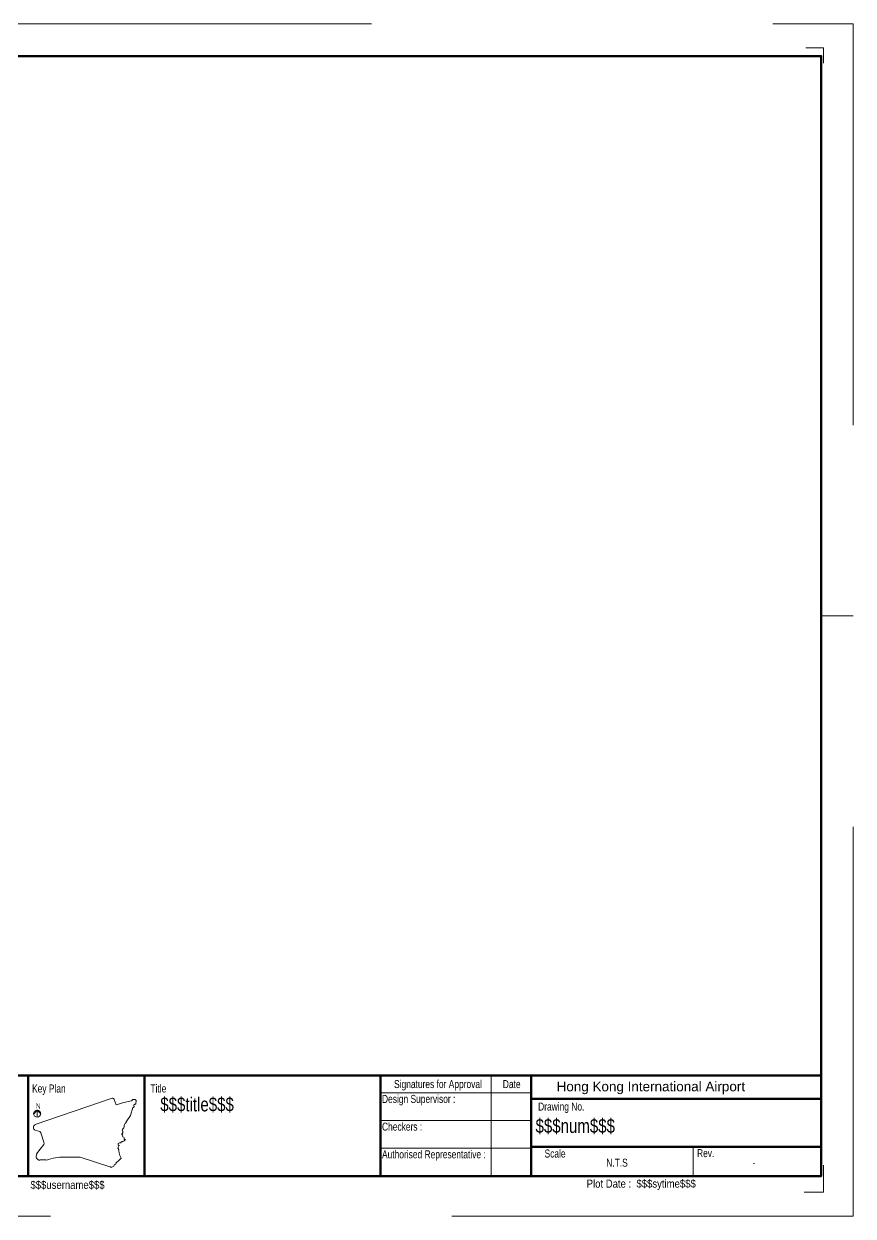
# Model space of a CAD drawing. Header units: inches. Extents: x 241.812 to 242.232, y 83.676 to 83.973.
# Drawn here: x 242.0252 to 242.2318, y 83.6761 to 83.9731 of the extents above; entities that cross this region are included whole.
import ezdxf
from ezdxf.enums import TextEntityAlignment as Align

# ---------------------------------------------------------------- set-up
doc = ezdxf.new("R2010")
doc.units = ezdxf.units.IN
doc.header["$MEASUREMENT"] = 0
doc.linetypes.add('DGN2', pattern=[0.002246, 0.001123, -0.001123])
doc.linetypes.add('DGN3', pattern=[0.003369, 0.002246, -0.001123])
doc.layers.add('CLK Key Plan', color=7, linetype='Continuous', lineweight=0)
doc.layers.add('Level 63', color=7, linetype='Continuous', lineweight=0)
doc.styles.add('Style-Arial', font='arial.ttf', dxfattribs={"height": 0.2})
doc.styles.add('Style-CHAR_FAST_FONT', font='CHAR_FAST_FONT.shx', dxfattribs={"height": 0.2})

msp = doc.modelspace()

# ---------------------------------------------------------------- linework, layer by layer
at = {"layer": 'CLK Key Plan', "color": 7, "linetype": 'Continuous', "lineweight": 13}
msp.add_line((242.02885, 83.70339), (242.02885, 83.70339), dxfattribs=at)
msp.add_lwpolyline([(242.02917, 83.69004, -0.612402), (242.02841, 83.69154), (242.02835, 83.69159), (242.03015, 83.69399), (242.03025, 83.69429), (242.02935, 83.69689), (242.02915, 83.69719), (242.02795, 83.69749), (242.02799, 83.69753, -0.621534), (242.02796, 83.69886), (242.02795, 83.69889), (242.04715, 83.70549), (242.04713, 83.70547, -0.414214), (242.04767, 83.7052), (242.04765, 83.70519), (242.04815, 83.70379), (242.05005, 83.70439), (242.05195, 83.70479), (242.05205, 83.70489), (242.05225, 83.70509), (242.05235, 83.70519), (242.05255, 83.70519), (242.05285, 83.70519), (242.05295, 83.70519), (242.05295, 83.70499), (242.05295, 83.70499), (242.05295, 83.70499), (242.05295, 83.70499), (242.05295, 83.70499), (242.05295, 83.70499), (242.05295, 83.70499), (242.05315, 83.70499), (242.05305, 83.70399), (242.05295, 83.70399), (242.05285, 83.70399), (242.05275, 83.70389), (242.05255, 83.70379), (242.05255, 83.70369), (242.05255, 83.70369), (242.05255, 83.70369), (242.05255, 83.70369), (242.05255, 83.70349), (242.05265, 83.70339), (242.05255, 83.70319), (242.05245, 83.70319), (242.05245, 83.70319), (242.05245, 83.70319), (242.05245, 83.70319), (242.05235, 83.70319), (242.05175, 83.70119), (242.05065, 83.69959), (242.05065, 83.69949), (242.05065, 83.69939), (242.05045, 83.69929), (242.05045, 83.69919), (242.05035, 83.69909), (242.05025, 83.69889), (242.05015, 83.69869), (242.05015, 83.69849), (242.05015, 83.69839), (242.05015, 83.69829), (242.05005, 83.69809), (242.04985, 83.69789), (242.04985, 83.69779), (242.04975, 83.69769), (242.04965, 83.69749), (242.04975, 83.69729), (242.04985, 83.69719), (242.04985, 83.69709), (242.04985, 83.69689), (242.04975, 83.69679), (242.04965, 83.69669), (242.04955, 83.69669), (242.04955, 83.69649), (242.04975, 83.69639), (242.04985, 83.69629), (242.04965, 83.69619), (242.04975, 83.69599), (242.04985, 83.69589), (242.05005, 83.69579), (242.05015, 83.69559), (242.05015, 83.69549), (242.05015, 83.69529), (242.05015, 83.69529), (242.05025, 83.69519), (242.05035, 83.69519), (242.05045, 83.69519), (242.05035, 83.69499), (242.05015, 83.69489), (242.05005, 83.69489), (242.05005, 83.69479), (242.04985, 83.69469), (242.04965, 83.69469), (242.04955, 83.69459), (242.04945, 83.69459), (242.04925, 83.69439), (242.04905, 83.69439), (242.04895, 83.69439), (242.04885, 83.69429), (242.04865, 83.69419), (242.04865, 83.69409), (242.04865, 83.69399), (242.04865, 83.69379), (242.04875, 83.69379), (242.04895, 83.69369), (242.04885, 83.69359), (242.04875, 83.69349), (242.04865, 83.69329), (242.04865, 83.69319), (242.04855, 83.69299), (242.04865, 83.69299), (242.04875, 83.69289), (242.04875, 83.69269), (242.04885, 83.69259), (242.04885, 83.69239), (242.04888, 83.6919, 0.089134), (242.0494, 83.69057), (242.04865, 83.68979), (242.04865, 83.68979), (242.04935, 83.69049), (242.04865, 83.68979), (242.04865, 83.68979), (242.04845, 83.68959), (242.04825, 83.68949), (242.04815, 83.68939), (242.04805, 83.68929), (242.04805, 83.68909), (242.04785, 83.68899), (242.04765, 83.68889), (242.04765, 83.68869), (242.04755, 83.68859), (242.04745, 83.68849), (242.04725, 83.68839), (242.04705, 83.68829), (242.04705, 83.68829), (242.04685, 83.68829), (242.04675, 83.68829), (242.04665, 83.68839), (242.04655, 83.68839), (242.03915, 83.69079), (242.03885, 83.69079), (242.03525, 83.69079), (242.0353, 83.69082, 0.082888), (242.03078, 83.69006), (242.03065, 83.69009), (242.02915, 83.69009)], format="xyb", dxfattribs=at)
for points in [[(242.02845, 83.70079), (242.02845, 83.70249), (242.02765, 83.70159)], [(242.02845, 83.70249), (242.02935, 83.70159), (242.02935, 83.70169)]]:
    msp.add_lwpolyline(points, dxfattribs=at)
msp.add_ellipse((242.02847, 83.70163), major_axis=(0.00062, -0.00062), ratio=1, dxfattribs=at)
at = {"layer": 'Level 63', "color": 7, "linetype": 'Continuous', "lineweight": 0}
for p, q in [((242.2238, 83.8256), (242.2318, 83.8256)), ((242.1416, 83.68609), (242.1416, 83.7111)), ((242.1516, 83.7068), (242.114, 83.7068)), ((242.1516, 83.6999), (242.114, 83.6999)), ((242.1516, 83.693), (242.114, 83.693)), ((242.1919, 83.6861), (242.1919, 83.6934))]:
    msp.add_line(p, q, dxfattribs=at)
at = {"layer": 'Level 63', "color": 7, "linetype": 'Continuous', "lineweight": 53}
for p, q in [((241.81985, 83.7111), (242.22385, 83.7111)), ((242.0262, 83.68609), (242.0262, 83.7111)), ((242.0552, 83.7111), (242.0552, 83.68609)), ((242.114, 83.68609), (242.114, 83.7111)), ((242.1516, 83.68609), (242.1516, 83.7111)), ((242.22385, 83.7053), (242.1516, 83.7053)), ((242.22385, 83.6934), (242.1516, 83.6934))]:
    msp.add_line(p, q, dxfattribs=at)
at = {"layer": 'Level 63', "color": 7, "linetype": 'DGN2', "lineweight": 0}
msp.add_lwpolyline([(241.8118, 83.9731), (242.2318, 83.9731), (242.2318, 83.6761), (241.8118, 83.6761)], close=True, dxfattribs=at)
at = {"layer": 'Level 63', "color": 7, "linetype": 'Continuous', "lineweight": 53}
msp.add_lwpolyline([(241.93849, 83.68609), (241.93849, 83.68609), (241.81985, 83.68609), (241.81985, 83.96509), (242.22385, 83.96509), (242.22385, 83.68609)], close=True, dxfattribs=at)
at = {"layer": 'Level 63', "color": 7, "linetype": 'DGN3', "lineweight": 0}
for points in [[(242.2244, 83.9633), (242.2244, 83.9671), (242.22, 83.9671)], [(242.2196, 83.6821), (242.2244, 83.6821), (242.2244, 83.6888)]]:
    msp.add_lwpolyline(points, dxfattribs=at)

# ---------------------------------------------------------------- texts
at = {"layer": 'CLK Key Plan', "color": 7, "linetype": 'Continuous', "lineweight": 13, "style": 'Style-Arial', "width": 0.750113}
msp.add_text('N', height=0.00133, dxfattribs=at).set_placement((242.0281, 83.7029))
at = {"layer": 'Level 63', "color": 7, "linetype": 'Continuous', "lineweight": 30, "style": 'Style-Arial', "width": 0.750075}
for s, height, p in [('Signatures for Approval', 0.0019998, (242.1174, 83.708)), ('Key Plan', 0.002, (242.0272, 83.7069)), ('Title', 0.002, (242.0567, 83.7069)), ('Design Supervisor :', 0.0019998, (242.1144, 83.7043)), ('Drawing No.', 0.0019998, (242.1533, 83.7024)), ('Checkers :', 0.002, (242.1144, 83.6974)), ('Authorised Representative :', 0.0019998, (242.1144, 83.6905)), ('Scale', 0.002, (242.1549, 83.6907)), ('Rev.', 0.002, (242.1929, 83.6908)), ('N.T.S', 0.002, (242.17028, 83.68841)), ('-', 0.002, (242.20673, 83.68841))]:
    msp.add_text(s, height=height, dxfattribs=at).set_placement(p)
at = {"layer": 'Level 63', "color": 7, "linetype": 'Continuous', "lineweight": 40, "style": 'Style-Arial', "width": 0.750075}
msp.add_text('Date', height=0.002, dxfattribs=at).set_placement((242.1445, 83.708))
at = {"layer": 'Level 63', "color": 7, "linetype": 'Continuous', "lineweight": 0, "style": 'Style-Arial'}
msp.add_text('Hong Kong International Airport', height=0.0024, dxfattribs=at).set_placement((242.1579, 83.7072))
at = {"layer": 'Level 63', "color": 7, "linetype": 'Continuous', "lineweight": 13, "style": 'Style-CHAR_FAST_FONT', "width": 0.800103}
for s, height, p in [('$$$title$$$', 0.0034998, (242.05916, 83.7057)), ('$$$num$$$', 0.0035, (242.15266, 83.70033))]:
    msp.add_text(s, height=height, dxfattribs=at).set_placement(p, align=Align.TOP_LEFT)
at = {"layer": 'Level 63', "color": 7, "linetype": 'DGN2', "lineweight": 30, "style": 'Style-Arial', "width": 0.849985}
for s, p in [('$$$username$$$', (242.0268, 83.6849)), ('Plot Date :', (242.1654, 83.6852)), ('$$$sytime$$$', (242.1778, 83.6852))]:
    msp.add_text(s, height=0.0019998, dxfattribs=at).set_placement(p, align=Align.TOP_LEFT)

doc.saveas('drawing.dxf')
